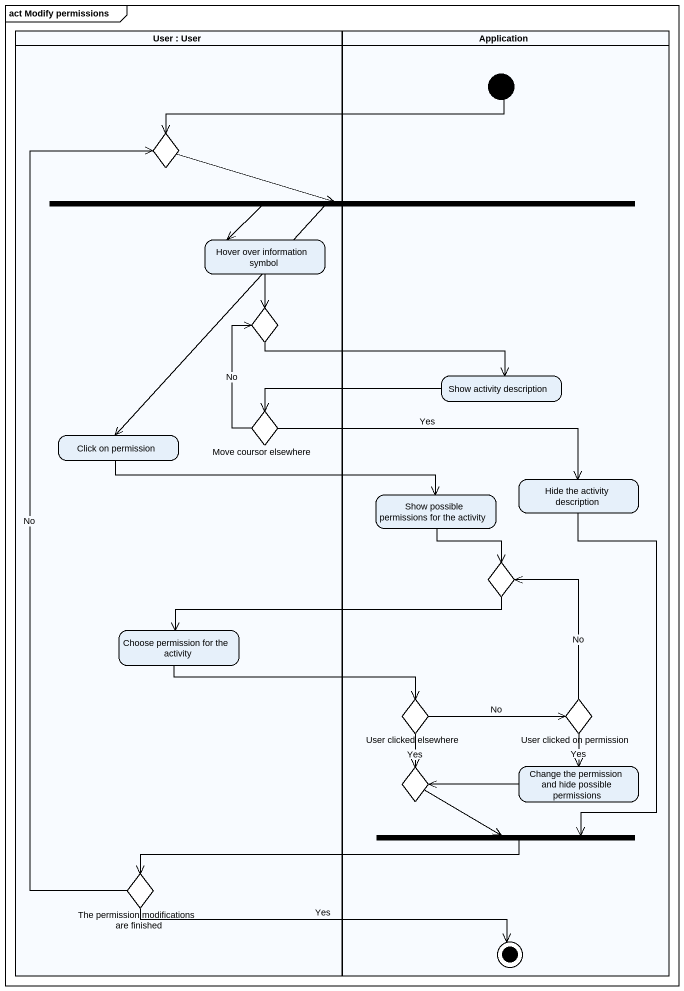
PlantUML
@startuml
mainframe act Modify permissions
hide empty description
state "User : User" as User <<partition>> {
  state choice1 <<choice>>
  state "Hover over information symbol" as Hover_over_information
  state choice2 <<choice>>
  state "Move coursor elsewhere" as Move_coursor_elsewhere <<choice>>
  state "Click on permission" as Click_on_permission
  state "Choose permission for the activity" as Choose_permission_for_the
  state "The permission modifications are finished" as The_permission <<choice>>
}
state Application <<partition>> {
  state initial1 <<start>>
  state "Show activity description" as Show_activity_description
  state "Show possible permissions for the activity" as Show_possible_permissions
  state "Hide the activity description" as Hide_the_activity
  state choice3 <<choice>>
  state "User clicked elsewhere" as User_clicked_elsewhere <<choice>>
  state "User clicked on permission" as User_clicked_on_permission <<choice>>
  state choice4 <<choice>>
  state "Change the permission and hide possible permissions" as Change_the_permission_and
  state fork2 <<join>>
  state final1 <<end>>
}
state fork1 <<fork>>
initial1 -left-> choice1
choice1 -right-> fork1
fork1 --> Hover_over_information
fork1 --> Click_on_permission
Hover_over_information --> choice2
choice2 -right-> Show_activity_description
Show_activity_description -left-> Move_coursor_elsewhere
Move_coursor_elsewhere -up-> choice2 : No
Move_coursor_elsewhere -right-> Hide_the_activity : Yes
Click_on_permission -right-> Show_possible_permissions
Show_possible_permissions --> choice3
Hide_the_activity --> fork2
choice3 -left-> Choose_permission_for_the
Choose_permission_for_the -right-> User_clicked_elsewhere
User_clicked_elsewhere -right-> User_clicked_on_permission : No
User_clicked_elsewhere --> choice4 : Yes
User_clicked_on_permission -up-> choice3 : No
User_clicked_on_permission --> Change_the_permission_and : Yes
choice4 -right-> fork2
Change_the_permission_and -left-> choice4
fork2 -left-> The_permission
The_permission -up-> choice1 : No
The_permission -right-> final1 : Yes
@enduml
